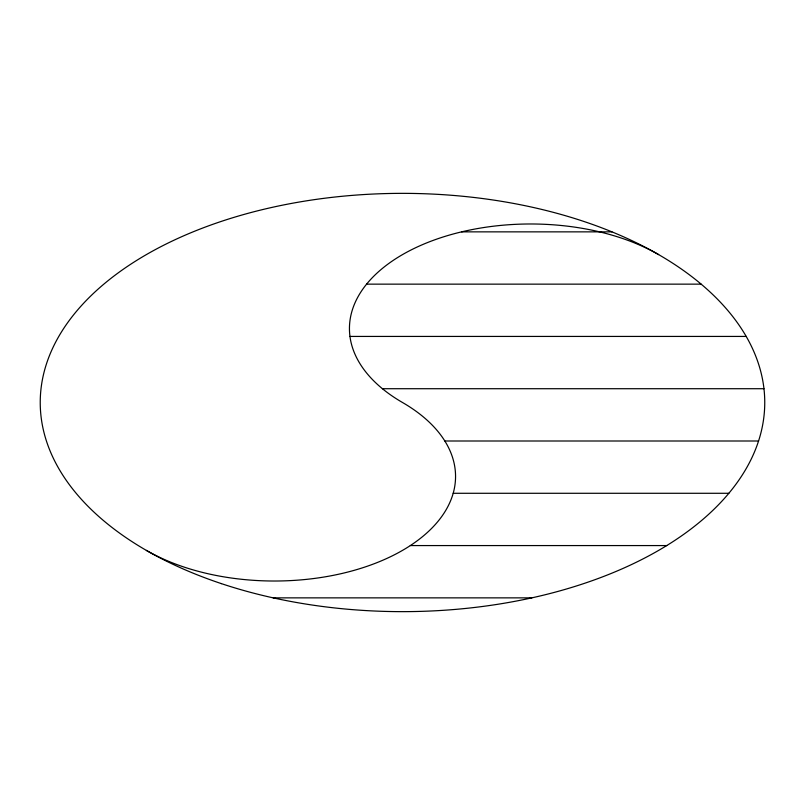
<?xml version="1.0" encoding="UTF-8"?>
<svg xmlns="http://www.w3.org/2000/svg" width="805" height="805" viewBox="0 0 805 805"><rect width="100%" height="100%" fill="white"/><g stroke="black" fill="none" stroke-linecap="round" stroke-linejoin="round"><path stroke-width="1.21" d="M461.627 231.86L611.951 231.86M366.597 284.145L701.165 284.145M349.964 336.43L746.195 336.43M382.425 388.714L763.965 388.714M444.833 440.999L758.562 440.999M453.185 493.284L728.837 493.284M410.329 545.569L666.721 545.569M273.167 597.863L531.833 597.863M658.651 254.611A181.125 104.57 0 0 0 402.5 254.611A181.125 104.57 0 0 0 402.5 402.5A181.125 104.57 0 0 1 402.5 550.389A181.125 104.57 0 0 1 146.349 550.389M221.375 583.625A362.25 209.139 0 0 0 764.75 402.5A362.25 209.139 0 0 0 221.375 221.375A362.25 209.139 0 0 0 221.375 583.625"/></g></svg>
